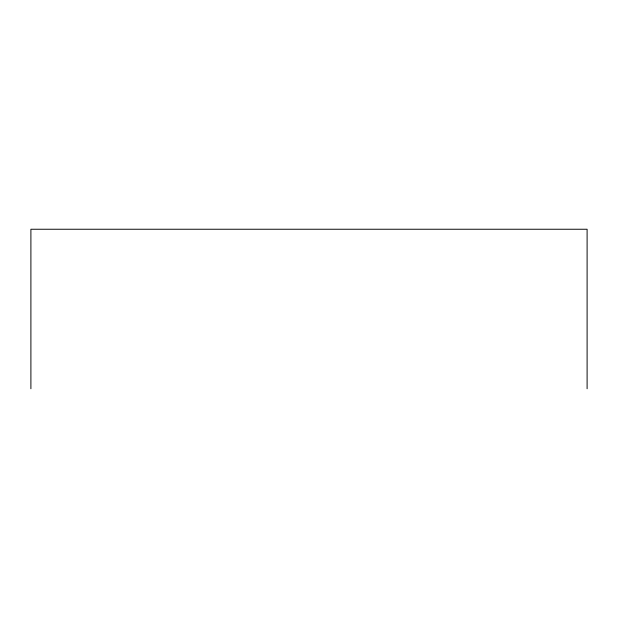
<?xml version="1.0" encoding="UTF-8"?>
<svg xmlns="http://www.w3.org/2000/svg" width="618" height="618" viewBox="0 0 618 618"><rect width="100%" height="100%" fill="white"/><g stroke="black" fill="none" stroke-linecap="round" stroke-linejoin="round"><path stroke-width="0.93" d="M587.1 388.753L587.1 229.247L30.9 229.247L30.9 388.753"/></g></svg>
